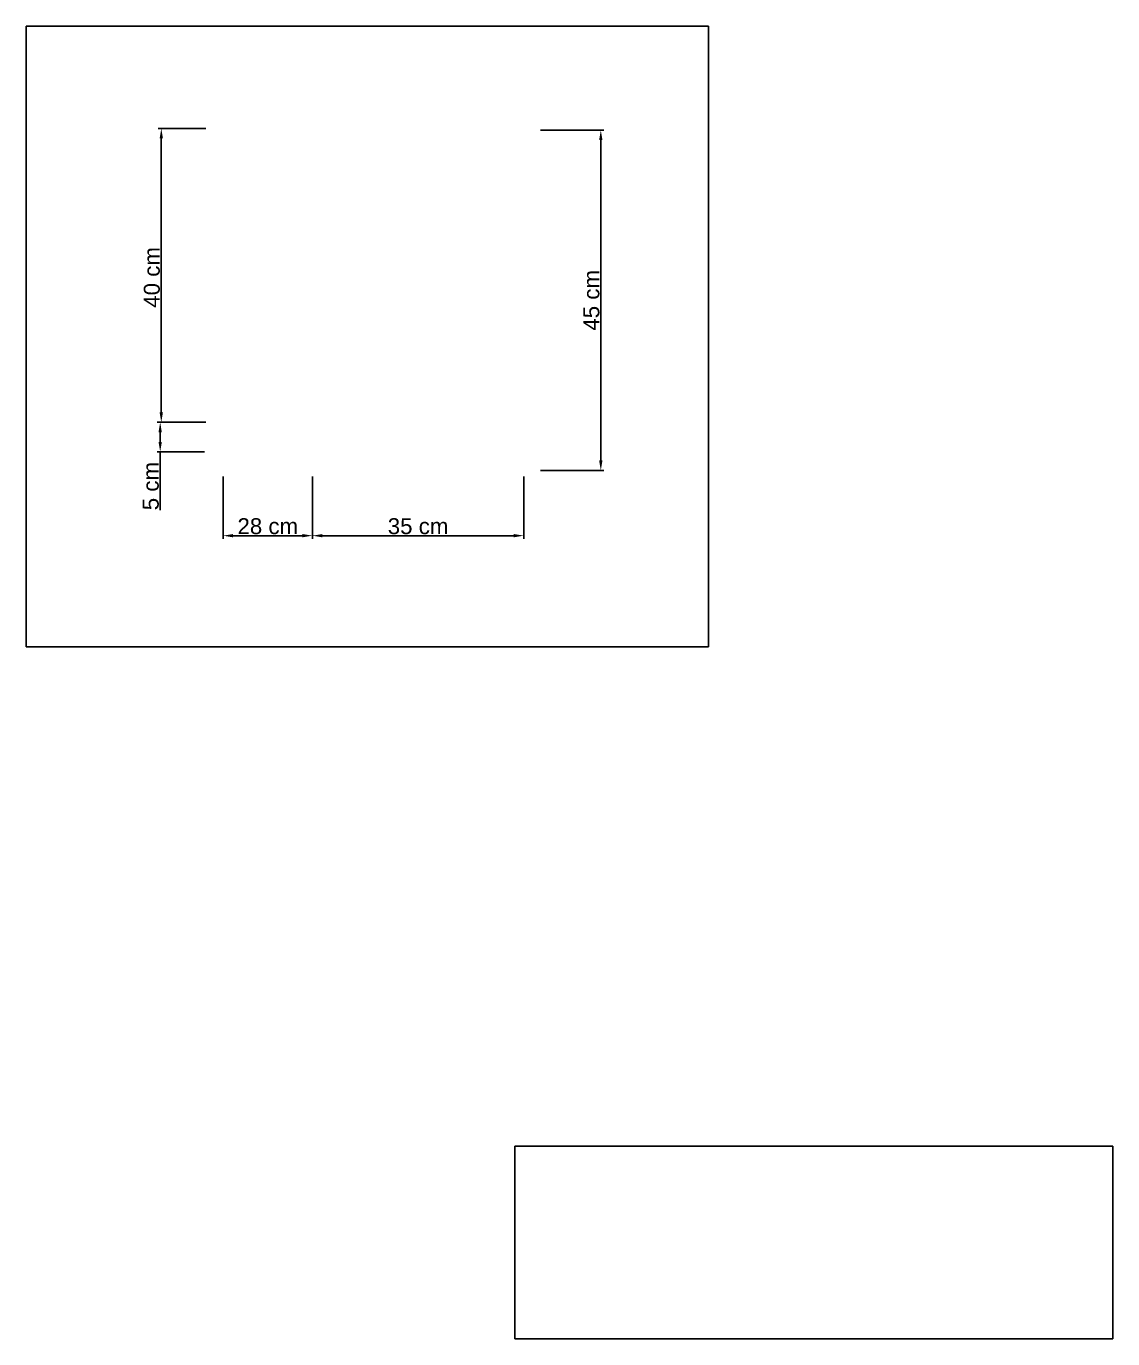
# Model space of a CAD drawing. Header units: millimetres. Extents: x 6614975 to 6624097, y 8742145 to 8746891.
# Drawn here: x 6620366 to 6620911, y 8743160 to 8743818 of the extents above; entities that cross this region are included whole.
import ezdxf

# ---------------------------------------------------------------- set-up
doc = ezdxf.new("R2010")
doc.units = ezdxf.units.MM
doc.header["$XCLIPFRAME"] = 2
doc.styles.get("Standard").update_dxf_attribs({"font": 'arial.ttf'})
doc.dimstyles.new('ISO-25', dxfattribs={"dimtxt": 8, "dimasz": 5, "dimexe": 1.5, "dimexo": 0.625, "dimtad": 1, "dimtxsty": 'Standard', "dimcen": 2.5, "dimclrd": 1, "dimclre": 1, "dimclrt": 143, "dimadec": 0, "dimazin": 0, "dimtfac": 1, "dimtmove": 0, "dimatfit": 3, "dimfxl": 1, "dimarcsym": 0})
picture_1 = doc.add_image_def('image1.jpg', size_in_pixel=(638, 580))

# ---------------------------------------------------------------- blocks, each defined once
blk = doc.blocks.new('*D119')
at = {"color": 1, "lineweight": -2, "transparency": 16777216}
for p, q in [((6620456.12, 8743766.85), (6620432.23, 8743766.85)), ((6620456.12, 8743619.51), (6620432.23, 8743619.51))]:
    blk.add_line(p, q, dxfattribs=at)
at = {"color": 1, "linetype": 'Continuous', "lineweight": -2, "transparency": 16777216}
blk.add_line((6620433.73, 8743761.85), (6620433.73, 8743624.51), dxfattribs=at)
at = {"color": 1, "transparency": 16777216}
for points in [[(6620432.9, 8743761.85), (6620434.57, 8743761.85), (6620433.73, 8743766.85)], [(6620432.9, 8743624.51), (6620434.57, 8743624.51), (6620433.73, 8743619.51)]]:
    blk.add_solid(points, dxfattribs=at)
at = {"layer": 'Defpoints', "color": 0, "transparency": 16777216}
for p in [(6620456.75, 8743766.85), (6620433.73, 8743619.51), (6620456.75, 8743619.51)]:
    blk.add_point(p, dxfattribs=at)
at = {"color": 143, "transparency": 16777216, "insert": (6620429.02, 8743692.15), "char_height": 8, "attachment_point": 5, "rotation": 90}
blk.add_mtext('40 cm', dxfattribs=at)
blk = doc.blocks.new('*D120')
at = {"color": 1, "lineweight": -2, "transparency": 16777216}
for p, q in [((6620464.77, 8743592.25), (6620464.77, 8743561.11)), ((6620509.57, 8743592.25), (6620509.57, 8743561.11))]:
    blk.add_line(p, q, dxfattribs=at)
at = {"color": 1, "linetype": 'Continuous', "lineweight": -2, "transparency": 16777216}
blk.add_line((6620504.57, 8743562.61), (6620469.77, 8743562.61), dxfattribs=at)
at = {"color": 1, "transparency": 16777216}
for points in [[(6620469.77, 8743563.44), (6620469.77, 8743561.78), (6620464.77, 8743562.61)], [(6620504.57, 8743563.44), (6620504.57, 8743561.78), (6620509.57, 8743562.61)]]:
    blk.add_solid(points, dxfattribs=at)
at = {"layer": 'Defpoints', "color": 0, "transparency": 16777216}
for p in [(6620464.77, 8743592.87), (6620509.57, 8743592.87), (6620464.77, 8743562.61)]:
    blk.add_point(p, dxfattribs=at)
at = {"color": 143, "transparency": 16777216, "insert": (6620487.17, 8743567.32), "char_height": 8, "attachment_point": 5}
blk.add_mtext('28 cm', dxfattribs=at)
blk = doc.blocks.new('*D121')
at = {"color": 1, "lineweight": -2, "transparency": 16777216}
for p, q in [((6620509.57, 8743592.25), (6620509.57, 8743561.11)), ((6620615.58, 8743592.25), (6620615.58, 8743561.11))]:
    blk.add_line(p, q, dxfattribs=at)
at = {"color": 1, "linetype": 'Continuous', "lineweight": -2, "transparency": 16777216}
blk.add_line((6620514.57, 8743562.61), (6620610.58, 8743562.61), dxfattribs=at)
at = {"color": 1, "transparency": 16777216}
for points in [[(6620514.57, 8743563.44), (6620514.57, 8743561.78), (6620509.57, 8743562.61)], [(6620610.58, 8743563.44), (6620610.58, 8743561.78), (6620615.58, 8743562.61)]]:
    blk.add_solid(points, dxfattribs=at)
at = {"layer": 'Defpoints', "color": 0, "transparency": 16777216}
for p in [(6620509.57, 8743592.87), (6620615.58, 8743592.87), (6620615.58, 8743562.61)]:
    blk.add_point(p, dxfattribs=at)
at = {"color": 143, "transparency": 16777216, "insert": (6620562.58, 8743567.32), "char_height": 8, "attachment_point": 5}
blk.add_mtext('35 cm', dxfattribs=at)
blk = doc.blocks.new('*D122')
at = {"color": 1, "lineweight": -2, "transparency": 16777216}
for p, q in [((6620456.12, 8743619.51), (6620431.68, 8743619.51)), ((6620455.5, 8743604.62), (6620431.68, 8743604.62))]:
    blk.add_line(p, q, dxfattribs=at)
at = {"color": 1, "linetype": 'Continuous', "lineweight": -2, "transparency": 16777216}
for p, q in [((6620433.18, 8743614.51), (6620433.18, 8743609.62)), ((6620433.18, 8743604.62), (6620433.18, 8743575.33))]:
    blk.add_line(p, q, dxfattribs=at)
at = {"color": 1, "transparency": 16777216}
for points in [[(6620432.35, 8743614.51), (6620434.01, 8743614.51), (6620433.18, 8743619.51)], [(6620432.35, 8743609.62), (6620434.01, 8743609.62), (6620433.18, 8743604.62)]]:
    blk.add_solid(points, dxfattribs=at)
at = {"layer": 'Defpoints', "color": 0, "transparency": 16777216}
for p in [(6620456.75, 8743619.51), (6620433.18, 8743604.62), (6620456.12, 8743604.62)]:
    blk.add_point(p, dxfattribs=at)
at = {"color": 143, "transparency": 16777216, "insert": (6620428.49, 8743587.47), "char_height": 8, "attachment_point": 5, "rotation": 90}
blk.add_mtext('5 cm', dxfattribs=at)
blk = doc.blocks.new('*D123')
at = {"color": 1, "lineweight": -2, "transparency": 16777216}
for p, q in [((6620623.95, 8743766), (6620655.78, 8743766)), ((6620623.95, 8743595.33), (6620655.78, 8743595.33))]:
    blk.add_line(p, q, dxfattribs=at)
at = {"color": 1, "linetype": 'Continuous', "lineweight": -2, "transparency": 16777216}
blk.add_line((6620654.28, 8743761), (6620654.28, 8743600.33), dxfattribs=at)
at = {"color": 1, "transparency": 16777216}
for points in [[(6620653.45, 8743761), (6620655.11, 8743761), (6620654.28, 8743766)], [(6620653.45, 8743600.33), (6620655.11, 8743600.33), (6620654.28, 8743595.33)]]:
    blk.add_solid(points, dxfattribs=at)
at = {"layer": 'Defpoints', "color": 0, "transparency": 16777216}
for p in [(6620623.32, 8743766), (6620623.32, 8743595.33), (6620654.28, 8743595.33)]:
    blk.add_point(p, dxfattribs=at)
at = {"color": 143, "transparency": 16777216, "insert": (6620649.59, 8743680.66), "char_height": 8, "attachment_point": 5, "rotation": 90}
blk.add_mtext('45 cm', dxfattribs=at)

msp = doc.modelspace()

# ---------------------------------------------------------------- linework, layer by layer
at = {"color": 7, "true_color": 0xffffff}
msp.add_lwpolyline([(6620911.16, 8743256.311), (6620611.16, 8743256.311), (6620611.16, 8743159.789), (6620911.16, 8743159.789)], close=True, dxfattribs=at)

# ---------------------------------------------------------------- dimensions: what is measured, and where the dimension line sits
at = {"color": 244, "true_color": 0x991b1e}
dim = msp.add_linear_dim(base=(6620433.734, 8743619.512), p1=(6620456.748, 8743766.849), p2=(6620456.748, 8743619.512), angle=90, text='40 cm', dimstyle='ISO-25', dxfattribs=at)
dim.commit()
dim.dimension.update_dxf_attribs({"geometry": '*D119', "text_midpoint": (6620433.734, 8743692.146), "dimtype": 160})
for base, p1, p2, text, picture, middle in [((6620654.279, 8743595.329), (6620623.323, 8743765.996), (6620623.323, 8743595.329), '45 cm', '*D123', (6620654.279, 8743680.662)), ((6620433.179, 8743604.615), (6620456.748, 8743619.512), (6620456.123, 8743604.615), '5 cm', '*D122', (6620433.179, 8743587.473))]:
    dim = msp.add_linear_dim(base=base, p1=p1, p2=p2, angle=90, text=text, dimstyle='ISO-25')
    dim.commit()
    dim.dimension.update_dxf_attribs({"geometry": picture, "text_midpoint": middle, "dimtype": 160})
for base, p2, text, picture, middle in [((6620464.769, 8743562.611), (6620464.769, 8743592.873), '28 cm', '*D120', (6620487.17, 8743562.611)), ((6620615.581, 8743562.611), (6620615.581, 8743592.873), '35 cm', '*D121', (6620562.576, 8743562.611))]:
    dim = msp.add_linear_dim(base=base, p1=(6620509.571, 8743592.873), p2=p2, text=text, dimstyle='ISO-25')
    dim.commit()
    dim.dimension.update_dxf_attribs({"geometry": picture, "text_midpoint": middle, "dimtype": 160})

# ---------------------------------------------------------------- pictures from other files: only their frames are drawn
image = msp.add_image(picture_1, insert=(6620365.971, 8743506.878), size_in_units=(342.388, 311.262))
image.set_boundary_path([(-0.5, -0.5), (637.5, 579.5)])

doc.saveas('drawing.dxf')
